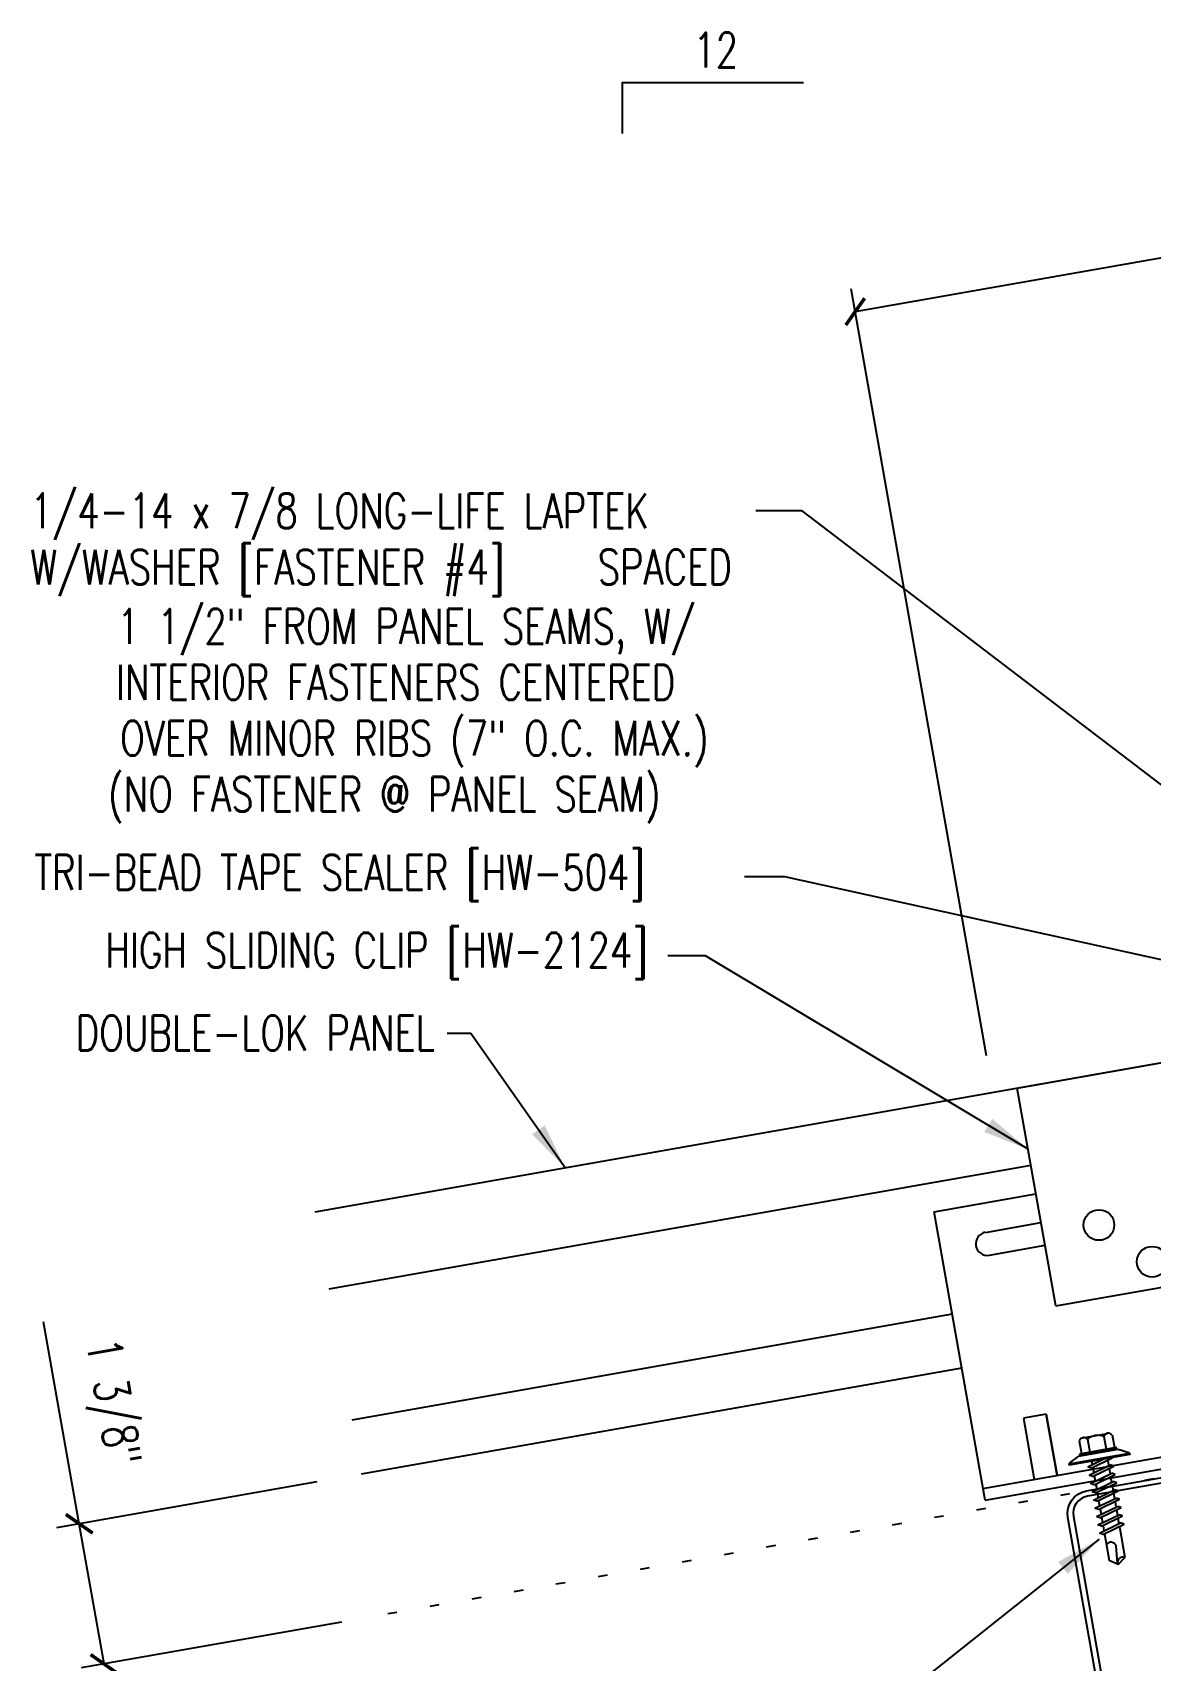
# Model space of a CAD drawing. Extents: x 0.2 to 43.1, y 9.4 to 35.9.
# Drawn here: x 0.21 to 12.25, y 18.31 to 35.86 of the extents above; entities that cross this region are included whole.
import ezdxf
from ezdxf.enums import TextEntityAlignment as Align

# ---------------------------------------------------------------- set-up
doc = ezdxf.new("R2010")
doc.units = 0
doc.header["$LTSCALE"] = 4
doc.header["$MEASUREMENT"] = 0
doc.linetypes.add('ACAD_ISO07W100', pattern=[3, 0, -3])
doc.layers.get('0').update_dxf_attribs({"linetype": 'CONTINUOUS'})
doc.layers.get('DEFPOINTS').update_dxf_attribs({"linetype": 'CONTINUOUS'})
for name, color, linetype in [('CLIP', 5, 'CONTINUOUS'), ('DIM', 2, 'CONTINUOUS'), ('FASTENER', 9, 'CONTINUOUS'), ('MARK', 1, 'CONTINUOUS'), ('PANEL', 11, 'CONTINUOUS'), ('STLA', 10, 'CONTINUOUS'), ('TEXT', 2, 'CONTINUOUS')]:
    doc.layers.add(name, color=color, linetype=linetype)
doc.styles.add('TEXT1', font='ROMANS.shx', dxfattribs={"width": 0.75, "height": 0.375})
doc.dimstyles.new('DETAIL', dxfattribs={"dimscale": 4, "dimtxt": 0.09375, "dimasz": 0.0625, "dimexe": 0.0625, "dimexo": 0.125, "dimgap": 0.0625, "dimtad": 1, "dimdec": 4, "dimzin": 3, "dimdsep": 46, "dimlunit": 4, "dimtxsty": 'TEXT1', "dimblk": 'ARCHTICK', "dimcen": 0.0625, "dimclrd": 7, "dimclre": 7, "dimclrt": 2, "dimadec": 0, "dimazin": 0, "dimtfac": 0.59375, "dimtdec": 4, "dimtmove": 0, "dimatfit": 3, "dimfxl": 0, "dimfrac": 2, "dimtolj": 1, "dimtzin": 3, "dimarcsym": 0})
doc.dimstyles.new('DETAIL$7', dxfattribs={"dimscale": 4, "dimtxt": 0.09375, "dimasz": 0.125, "dimexe": 0.0625, "dimexo": 0.125, "dimgap": 0.0625, "dimtad": 1, "dimdec": 4, "dimzin": 3, "dimdsep": 46, "dimlunit": 4, "dimtxsty": 'TEXT1', "dimblk": 'ARCHTICK', "dimcen": 0.0625, "dimclrd": 7, "dimclre": 7, "dimclrt": 2, "dimadec": 0, "dimazin": 0, "dimtfac": 0.59375, "dimtdec": 4, "dimtmove": 0, "dimatfit": 3, "dimfxl": 0, "dimfrac": 2, "dimtolj": 1, "dimtzin": 3, "dimarcsym": 0})

# ---------------------------------------------------------------- blocks, each defined once
blk = doc.blocks.new('_ArchTick')
at = {"color": 0, "linetype": 'ByBlock', "const_width": 0.15}
blk.add_lwpolyline([(-0.5, -0.5), (0.5, 0.5)], dxfattribs=at)
blk = doc.blocks.new('*D5')
at = {"layer": 'DEFPOINTS', "color": 0}
for p in [(20.871, 34.934), (10.574, 24.336), (23.1, 22.291)]:
    blk.add_point(p, dxfattribs=at)
at = {"layer": 'DIM', "color": 7, "lineweight": -2}
for p, q in [((23.013, 22.783), (20.827, 35.18)), ((9.073, 32.853), (20.871, 34.934)), ((10.488, 24.829), (9.029, 33.099))]:
    blk.add_line(p, q, dxfattribs=at)
at = {"layer": 'DIM', "color": 7, "lineweight": -2, "xscale": 0.25, "yscale": 0.25, "zscale": 0.25}
for p, rotation in [((20.871, 34.934), 10), ((9.073, 32.853), 190)]:
    blk.add_blockref('_ArchTick', p, dxfattribs=dict(at, rotation=rotation))
at = {"layer": 'DIM', "color": 2, "insert": (14.89, 34.359), "char_height": 0.375, "attachment_point": 5, "rotation": 10, "style": 'TEXT1'}
blk.add_mtext('\\A1;1\'-0" MAX.', dxfattribs=at)
blk = doc.blocks.new('MB_DW1')
at = {"layer": 'FASTENER'}
for p, q in [((-0.181, 0.276), (-0.181, 0.137)), ((-0.135, 0.302), (0.135, 0.302)), ((-0.089, 0.276), (-0.089, 0.137)), ((0.089, 0.276), (0.089, 0.137)), ((0.181, 0.276), (0.181, 0.137)), ((-0.217, 0.114), (-0.326, 0.059)), ((-0.326, 0.059), (-0.326, 0.049)), ((-0.326, 0.049), (0.326, 0.049)), ((-0.217, 0.114), (0.217, 0.114)), ((-0.193, 0.137), (0.193, 0.137)), ((-0.193, 0.119), (0.193, 0.119)), ((-0.181, 0.137), (0.181, 0.137)), ((-0.139, -0.016), (0.046, 0.037)), ((-0.104, -0.036), (0.139, 0.033)), ((-0.086, 0.037), (-0.086, -0.001)), ((-0.086, 0.037), (0.086, 0.037)), ((0.086, 0.037), (0.133, 0.037)), ((0.086, 0.018), (0.086, -0.042)), ((0.139, 0.033), (0.133, 0.037)), ((0.217, 0.114), (0.326, 0.059)), ((0.326, 0.059), (0.326, 0.049)), ((-0.104, -0.036), (-0.139, -0.016)), ((-0.139, -0.107), (0.104, -0.038)), ((-0.104, -0.127), (-0.139, -0.107)), ((-0.139, -0.198), (0.104, -0.128)), ((-0.104, -0.127), (0.139, -0.058)), ((-0.104, -0.218), (0.139, -0.149)), ((-0.086, -0.031), (-0.086, -0.092)), ((-0.086, -0.122), (-0.086, -0.183)), ((0.086, -0.073), (0.086, -0.133)), ((0.086, -0.164), (0.086, -0.224)), ((0.139, -0.058), (0.104, -0.038)), ((0.139, -0.149), (0.104, -0.128)), ((-0.104, -0.218), (-0.139, -0.198)), ((-0.139, -0.289), (0.104, -0.219)), ((-0.104, -0.309), (-0.139, -0.289)), ((-0.139, -0.38), (0.104, -0.31)), ((-0.104, -0.309), (0.139, -0.239)), ((-0.104, -0.4), (0.139, -0.33)), ((-0.086, -0.213), (-0.086, -0.274)), ((-0.086, -0.304), (-0.086, -0.364)), ((0.086, -0.255), (0.086, -0.315)), ((0.086, -0.345), (0.086, -0.406)), ((0.139, -0.239), (0.104, -0.219)), ((0.139, -0.33), (0.104, -0.31)), ((-0.104, -0.4), (-0.139, -0.38)), ((-0.139, -0.47), (0.104, -0.401)), ((-0.104, -0.491), (-0.139, -0.47)), ((-0.139, -0.561), (0.104, -0.492)), ((-0.104, -0.491), (0.139, -0.421)), ((-0.104, -0.581), (0.139, -0.512)), ((-0.086, -0.395), (-0.086, -0.455)), ((-0.086, -0.486), (-0.086, -0.546)), ((0.086, -0.436), (0.086, -0.497)), ((0.139, -0.421), (0.104, -0.401)), ((0.139, -0.512), (0.104, -0.492)), ((-0.104, -0.581), (-0.139, -0.561)), ((-0.139, -0.652), (0.104, -0.583)), ((-0.104, -0.672), (-0.139, -0.652)), ((-0.139, -0.743), (0.104, -0.674)), ((-0.104, -0.672), (0.139, -0.603)), ((-0.104, -0.763), (0.139, -0.694)), ((-0.086, -0.577), (-0.086, -0.637)), ((-0.086, -0.667), (-0.086, -0.728)), ((0.086, -0.527), (0.086, -0.588)), ((0.086, -0.618), (0.086, -0.679)), ((0.139, -0.603), (0.104, -0.583)), ((0.139, -0.694), (0.104, -0.674)), ((-0.104, -0.763), (-0.139, -0.743)), ((-0.086, -0.758), (-0.086, -1.05)), ((0.086, -0.709), (0.086, -1.05)), ((0, -1.111), (-0.086, -1.05)), ((-0.002, -1.095), (0.014, -0.909)), ((0, -1.111), (0.086, -1.05))]:
    blk.add_line(p, q, dxfattribs=at)
blk.add_lwpolyline([(-0.331, 0.037), (-0.331, 0.049), (0.331, 0.049), (0.331, 0.037)], close=True, dxfattribs=at)
for centre, radius, start, end in [((-0.135, 0.25), 0.0527, 29.8754, 150.1246), ((0, 0.138), 0.164, 56.9974, 123.0026), ((0.135, 0.25), 0.0527, 29.8754, 150.1246), ((-0.193, 0.128), 0.00894, 90, 270), ((0.193, 0.128), 0.00894, 270, 90), ((-0.046, -0.921), 0.0615, 11.1445, 130.906), ((0.054, -1.097), 0.0563, 55.4585, 194.8454)]:
    blk.add_arc(centre, radius, start, end, dxfattribs=at)
blk = doc.blocks.new('A$C0B323C8E')
at = {"layer": 'CLIP'}
for p, q in [((-1.293, 2.862), (0.86, 3.242)), ((0.86, 3.242), (1.274, 0.894)), ((-0.879, 0.514), (-1.293, 2.862)), ((1.061, 2.1), (2.243, 2.309)), ((2.243, 2.309), (2.791, -0.797)), ((1.116, 1.793), (1.724, 1.9)), ((-2.189, 1.527), (-1.092, 1.721)), ((1.159, 1.546), (1.767, 1.654)), ((-1.641, -1.579), (-2.189, 1.527)), ((-1.637, 1.307), (-1.038, 1.413)), ((-1.594, 1.061), (-0.994, 1.167)), ((-0.879, 0.514), (1.274, 0.894)), ((2.097, -0.109), (1.851, -0.152)), ((1.851, -0.152), (1.967, -0.815)), ((2.214, -0.772), (2.097, -0.109)), ((-1.663, -1.455), (2.769, -0.674)), ((-0.981, -0.652), (-1.227, -0.695)), ((-1.227, -0.695), (-1.11, -1.358)), ((-0.981, -0.652), (-0.864, -1.315)), ((-0.864, -1.315), (-0.981, -0.652)), ((-1.641, -1.579), (2.791, -0.797))]:
    blk.add_line(p, q, dxfattribs=at)
for centre in [(0.537, 1.554), (-0.413, 1.386), (0.16, 0.99)]:
    blk.add_circle(centre, 0.165, dxfattribs=at)
for centre, start, end in [((1.737, 1.775), 280, 100), ((-1.616, 1.184), 100, 280)]:
    blk.add_arc(centre, 0.125, start, end, dxfattribs=at)
blk = doc.blocks.new('slopl1')
at = {"layer": 'MARK', "color": 6}
blk.add_lwpolyline([(0, 0), (0, 0.1368), (0.4871, 0.1368)], dxfattribs=at)
at = {"layer": 'MARK', "color": 2, "style": 'TEXT1', "width": 0.75}
blk.add_text('12', height=0.09375, dxfattribs=at).set_placement((0.1909, 0.1779))
blk.add_attdef('SLOPL1', text='', height=0.0938, dxfattribs=at).set_placement((-0.0549, 0.0243), align=Align.RIGHT)
blk = doc.blocks.new('*D24')
at = {"layer": 'DEFPOINTS', "color": 0}
for p in [(3.765, 20.323), (0.712, 19.785), (4.032, 18.812)]:
    blk.add_point(p, dxfattribs=at)
at = {"layer": 'DIM', "color": 7, "lineweight": -2}
for p, q in [((0.712, 19.785), (0.328, 21.961)), ((3.273, 20.237), (0.466, 19.742)), ((0.979, 18.273), (0.712, 19.785)), ((3.539, 18.725), (0.733, 18.23))]:
    blk.add_line(p, q, dxfattribs=at)
at = {"layer": 'DIM', "color": 7, "lineweight": -2, "xscale": 0.25, "yscale": 0.25, "zscale": 0.25}
for p, rotation in [((0.712, 19.785), 100.0000000000008), ((0.979, 18.273), 280.0000000000008)]:
    blk.add_blockref('_ArchTick', p, dxfattribs=dict(at, rotation=rotation))
at = {"layer": 'DIM', "color": 2, "insert": (1.026, 21.089), "char_height": 0.375, "attachment_point": 5, "rotation": 280, "style": 'TEXT1'}
blk.add_mtext('\\A1;1 3/8"', dxfattribs=at)
blk = doc.blocks.new('FD-F4')
at = {"layer": 'TEXT', "style": 'TEXT1', "width": 0.75}
for s, p in [('1/4-14 x 7/8 LONG-LIFE LAPTEK', (0.0047, -0.0408)), ('W/WASHER [FASTENER #4]', (0.0047, -0.1926))]:
    blk.add_text(s, height=0.09375, dxfattribs=at).set_placement(p)
blk.add_attdef('(QUANTITY)', (1.4847, -0.1926), '', height=0.0938, dxfattribs=at)

msp = doc.modelspace()

# ---------------------------------------------------------------- linework, layer by layer
at = {"layer": 'DIM', "linetype": 'ACAD_ISO07W100', "ltscale": 0.03}
msp.add_line((23.16165, 22.18463), (4.03183, 18.81153), dxfattribs=at)
at = {"layer": 'PANEL'}
for p, q in [((10.96608, 23.64831), (3.39982, 22.31418)), ((10.11847, 22.04273), (3.64883, 20.90196))]:
    msp.add_line(p, q, dxfattribs=at)
for points in [[(3.25291, 23.14732), (17.45056, 25.65075)], [(10.22092, 21.4617), (3.75128, 20.32092)]]:
    msp.add_lwpolyline(points, dxfattribs=at)
at = {"layer": 'STLA'}
msp.add_lwpolyline([(9.78002, 12.44078), (10.38112, 11.9364, 0.22169466), (10.5342, 11.89538), (12.51601, 12.24483, 0.41421356), (12.6681, 12.46204), (12.01645, 16.15773), (11.3648, 19.85342, -0.41421356), (11.5654, 20.1399), (13.30101, 20.44594, -0.22169466), (13.50292, 20.39184), (14.10402, 19.88745), (14.06558, 19.84164), (13.46448, 20.34603, 0.22169466), (13.3114, 20.38704), (11.57579, 20.08101, 0.41421356), (11.4237, 19.8638), (12.07535, 16.16811), (12.727, 12.47242, -0.41421356), (12.5264, 12.18594), (10.54459, 11.83649, -0.22169466), (10.34268, 11.89059), (9.74158, 12.39498)], format="xyb", close=True, dxfattribs=at)

# ---------------------------------------------------------------- block references
at = {"layer": 'CLIP'}
msp.add_blockref('A$C0B323C8E', (12.11236, 21.61957), dxfattribs=at)
at = {"layer": 'FASTENER', "rotation": 9.999999999999918}
msp.add_blockref('MB_DW1', (11.7117, 20.43877), dxfattribs=at)
at = {"layer": 'MARK', "xscale": 4, "yscale": 4, "zscale": 4}
msp.add_blockref('slopl1', (6.56552, 34.77515), dxfattribs=at)
at = {"layer": 'TEXT', "xscale": 4, "yscale": 4, "zscale": 4}
msp.add_blockref('FD-F4', (0.16634, 30.68204), dxfattribs=at).add_auto_attribs({'(QUANTITY)': ' SPACED'})

# ---------------------------------------------------------------- texts
at = {"layer": 'TEXT', "style": 'TEXT1', "width": 0.75}
for s, p in [('1 1/2" FROM PANEL SEAMS, W/', (7.35155, 29.273)), ('INTERIOR FASTENERS CENTERED ', (7.32721, 28.66934)), ('OVER MINOR RIBS (7" O.C. MAX.)', (7.49312, 28.06579)), ('(NO FASTENER @ PANEL SEAM)', (6.97732, 27.46353)), ('HIGH SLIDING CLIP [HW-2124]', (6.83959, 25.7822)), ('DOUBLE-LOK PANEL', (4.54364, 24.88808)), ('DOUBLE-LOK PANEL', (4.54364, 24.88808))]:
    msp.add_text(s, height=0.375, dxfattribs=at).set_placement(p, align=Align.RIGHT)
msp.add_text('TRI-BEAD TAPE SEALER [HW-504]', height=0.375, dxfattribs=at).set_placement((0.22758, 26.62036))

# ---------------------------------------------------------------- dimensions: what is measured, and where the dimension line sits
at = {"layer": 'DIM'}
dim = msp.add_linear_dim(base=(20.87083, 34.93354), p1=(10.57436, 24.33623), p2=(23.1001, 22.29073), angle=10, text='<> MAX.', dimstyle='DETAIL', dxfattribs=at)
dim.commit()
dim.dimension.update_dxf_attribs({"geometry": '*D5', "text_midpoint": (14.88954, 34.35939)})
dim = msp.add_aligned_dim(p1=(4.03183, 18.81153), p2=(3.76525, 20.32339), distance=3.10021, text='1 3/8"', dimstyle='DETAIL', dxfattribs=at)
dim.commit()
dim.dimension.update_dxf_attribs({"geometry": '*D24', "text_midpoint": (1.02615, 21.08929)})

# ---------------------------------------------------------------- leaders
for points in [[(14.82261, 25.87983), (8.50216, 30.70561), (8.00206, 30.70561)], [(14.58074, 25.37488), (8.31294, 26.76117), (7.88041, 26.76117)], [(10.93536, 23.82254), (7.45992, 25.90805), (7.05443, 25.90805)], [(5.94633, 23.62224), (4.93237, 25.06895), (4.67556, 25.06895)], [(11.7023, 19.62036), (9.06752, 17.52322), (8.45184, 17.52322)]]:
    msp.add_leader(points, dimstyle='DETAIL$7', dxfattribs=at)

doc.saveas('drawing.dxf')
